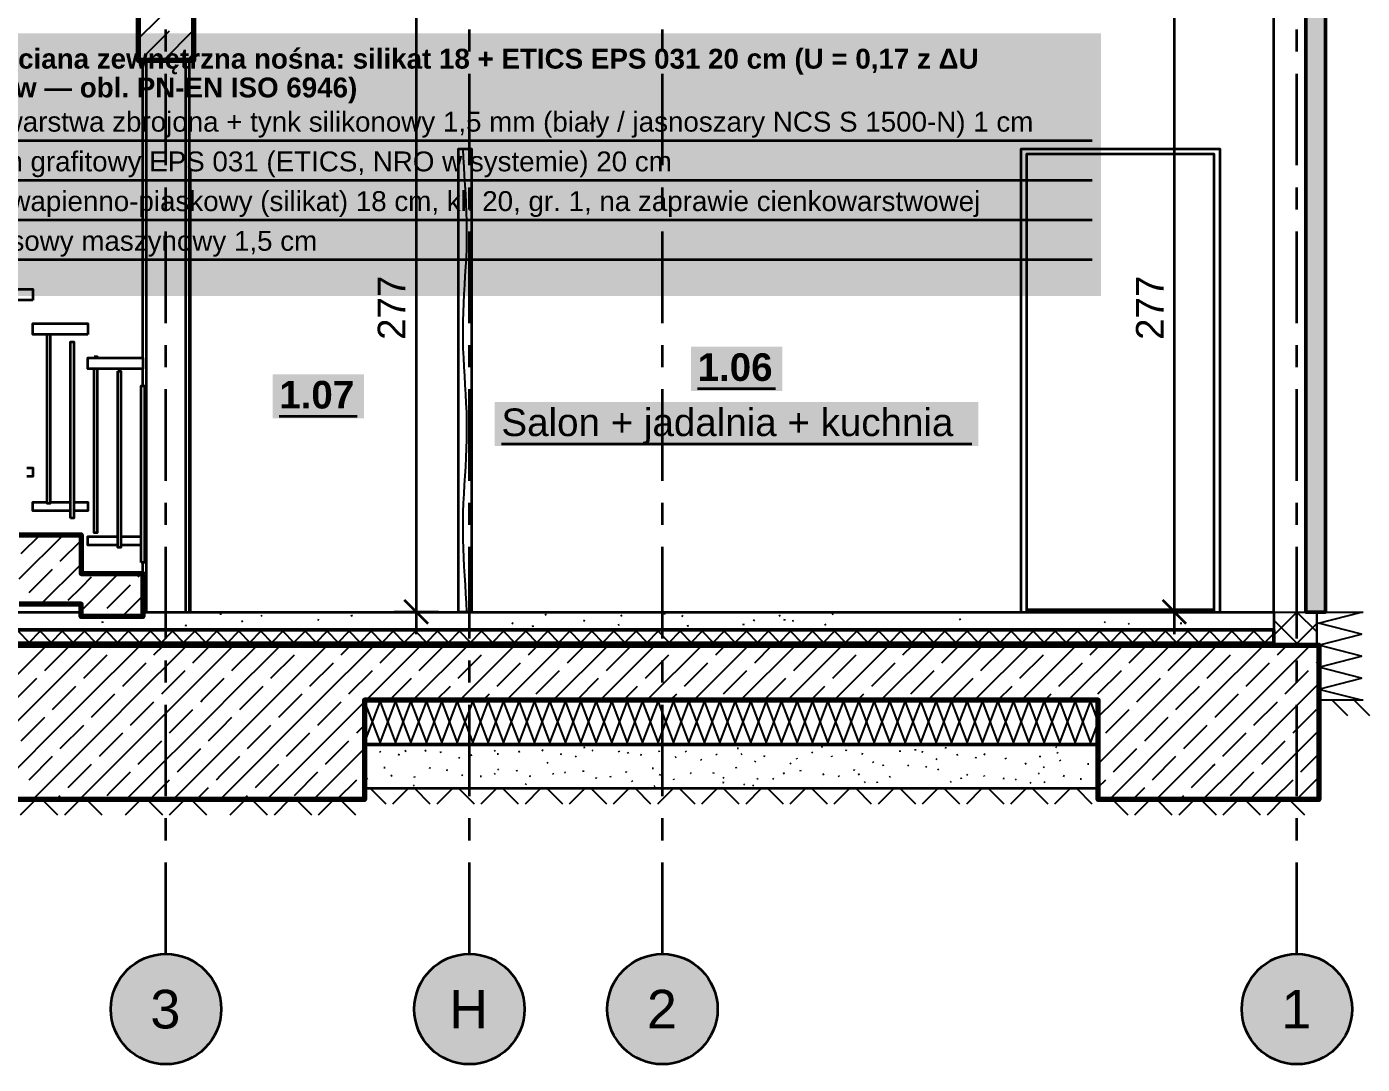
# Model space of a CAD drawing. Header units: metres. Extents: x -12.4 to 53.1, y -2.2 to 12.7.
# Drawn here: x -5.76 to 0.3, y -2.05 to 2.65 of the extents above; entities that cross this region are included whole.
import ezdxf

# ---------------------------------------------------------------- set-up
doc = ezdxf.new("R2010")
doc.units = ezdxf.units.M
doc.linetypes.add('PUNKTOWA', pattern=[10.5, 8.4, -1.05, 0, -1.05])
for name, color, linetype, lineweight in [('A-FUNDAMENTY', 7, 'Continuous', 50), ('A-IZOL-WODNA', 5, 'Continuous', 100), ('A-KRESKOWANIE', 8, 'Continuous', 18), ('A-MASKA', 7, 'Continuous', 18), ('A-OPISY', 2, 'Continuous', 25), ('A-OSIE', 1, 'PUNKTOWA', 25), ('A-POMIESZCZENIA', 2, 'Continuous', 25), ('A-SCIANY-IZOL', 4, 'Continuous', 35), ('A-SCIANY-KONSTR', 7, 'Continuous', 50), ('A-SCIANY-WYK', 8, 'Continuous', 18), ('A-WARSTWY', 8, 'Continuous', 25), ('A-WIDOK', 7, 'Continuous', 25), ('A-WYMIARY', 1, 'Continuous', 25), ('A-WYPELNIENIA', 9, 'Continuous', 18)]:
    doc.layers.add(name, color=color, linetype=linetype, lineweight=lineweight)
doc.styles.add('PL_ARIAL', font='arial.ttf')
doc.styles.add('PL_ARIAL_B', font='arialbd.ttf')

msp = doc.modelspace()

# ---------------------------------------------------------------- hatches: boundary and pattern name
at = {"layer": 'A-MASKA', "true_color": 0xffffff}
for points in [[(-6.3225, 2.4257), (-1.2278, 2.4257), (-1.2278, 2.5705), (-6.3225, 2.5705)], [(-6.3225, 2.2952), (-4.1576, 2.2952), (-4.1576, 2.44), (-6.3225, 2.44)], [(-6.3225, 2.1402), (-0.9696, 2.1402), (-0.9696, 2.285), (-6.3225, 2.285)], [(-6.3225, 1.9602), (-2.6744, 1.9602), (-2.6744, 2.105), (-6.3225, 2.105)], [(-6.3225, 1.7802), (-1.2272, 1.7802), (-1.2272, 1.925), (-6.3225, 1.925)], [(-6.3225, 1.6002), (-4.3537, 1.6002), (-4.3537, 1.745), (-6.3225, 1.745)]]:
    msp.add_hatch(color=7, dxfattribs=at).paths.add_polyline_path(points)
at = {"layer": 'A-OPISY', "true_color": 0xffffff}
msp.add_hatch(color=7, dxfattribs=at).paths.add_polyline_path([(-6.385, 1.4325), (-0.8871, 1.4325), (-0.8871, 2.6235), (-6.385, 2.6235)])
at = {"layer": 'A-OSIE', "true_color": 0xffffff}
for points in [[(-4.875, -1.8), (-4.8771, -1.7674), (-4.8835, -1.7353), (-4.894, -1.7043), (-4.9085, -1.675), (-4.9267, -1.6478), (-4.9482, -1.6232), (-4.9728, -1.6017), (-5, -1.5835), (-5.0293, -1.569), (-5.0603, -1.5585), (-5.0924, -1.5521), (-5.125, -1.55), (-5.1576, -1.5521), (-5.1897, -1.5585), (-5.2207, -1.569), (-5.25, -1.5835), (-5.2772, -1.6017), (-5.3018, -1.6232), (-5.3233, -1.6478), (-5.3415, -1.675), (-5.356, -1.7043), (-5.3665, -1.7353), (-5.3729, -1.7674), (-5.375, -1.8), (-5.3729, -1.8326), (-5.3665, -1.8647), (-5.356, -1.8957), (-5.3415, -1.925), (-5.3233, -1.9522), (-5.3018, -1.9768), (-5.2772, -1.9983), (-5.25, -2.0165), (-5.2207, -2.031), (-5.1897, -2.0415), (-5.1576, -2.0479), (-5.125, -2.05), (-5.0924, -2.0479), (-5.0603, -2.0415), (-5.0293, -2.031), (-5, -2.0165), (-4.9728, -1.9983), (-4.9482, -1.9768), (-4.9267, -1.9522), (-4.9085, -1.925), (-4.894, -1.8957), (-4.8835, -1.8647), (-4.8771, -1.8326)], [(-3.5, -1.8), (-3.5021, -1.7674), (-3.5085, -1.7353), (-3.519, -1.7043), (-3.5335, -1.675), (-3.5517, -1.6478), (-3.5732, -1.6232), (-3.5978, -1.6017), (-3.625, -1.5835), (-3.6543, -1.569), (-3.6853, -1.5585), (-3.7174, -1.5521), (-3.75, -1.55), (-3.7826, -1.5521), (-3.8147, -1.5585), (-3.8457, -1.569), (-3.875, -1.5835), (-3.9022, -1.6017), (-3.9268, -1.6232), (-3.9483, -1.6478), (-3.9665, -1.675), (-3.981, -1.7043), (-3.9915, -1.7353), (-3.9979, -1.7674), (-4, -1.8), (-3.9979, -1.8326), (-3.9915, -1.8647), (-3.981, -1.8957), (-3.9665, -1.925), (-3.9483, -1.9522), (-3.9268, -1.9768), (-3.9022, -1.9983), (-3.875, -2.0165), (-3.8457, -2.031), (-3.8147, -2.0415), (-3.7826, -2.0479), (-3.75, -2.05), (-3.7174, -2.0479), (-3.6853, -2.0415), (-3.6543, -2.031), (-3.625, -2.0165), (-3.5978, -1.9983), (-3.5732, -1.9768), (-3.5517, -1.9522), (-3.5335, -1.925), (-3.519, -1.8957), (-3.5085, -1.8647), (-3.5021, -1.8326)], [(-2.625, -1.8), (-2.6271, -1.7674), (-2.6335, -1.7353), (-2.644, -1.7043), (-2.6585, -1.675), (-2.6767, -1.6478), (-2.6982, -1.6232), (-2.7228, -1.6017), (-2.75, -1.5835), (-2.7793, -1.569), (-2.8103, -1.5585), (-2.8424, -1.5521), (-2.875, -1.55), (-2.9076, -1.5521), (-2.9397, -1.5585), (-2.9707, -1.569), (-3, -1.5835), (-3.0272, -1.6017), (-3.0518, -1.6232), (-3.0733, -1.6478), (-3.0915, -1.675), (-3.106, -1.7043), (-3.1165, -1.7353), (-3.1229, -1.7674), (-3.125, -1.8), (-3.1229, -1.8326), (-3.1165, -1.8647), (-3.106, -1.8957), (-3.0915, -1.925), (-3.0733, -1.9522), (-3.0518, -1.9768), (-3.0272, -1.9983), (-3, -2.0165), (-2.9707, -2.031), (-2.9397, -2.0415), (-2.9076, -2.0479), (-2.875, -2.05), (-2.8424, -2.0479), (-2.8103, -2.0415), (-2.7793, -2.031), (-2.75, -2.0165), (-2.7228, -1.9983), (-2.6982, -1.9768), (-2.6767, -1.9522), (-2.6585, -1.925), (-2.644, -1.8957), (-2.6335, -1.8647), (-2.6271, -1.8326)], [(0.25, -1.8), (0.2479, -1.7674), (0.2415, -1.7353), (0.231, -1.7043), (0.2165, -1.675), (0.1983, -1.6478), (0.1768, -1.6232), (0.1522, -1.6017), (0.125, -1.5835), (0.0957, -1.569), (0.0647, -1.5585), (0.0326, -1.5521), (0, -1.55), (-0.0326, -1.5521), (-0.0647, -1.5585), (-0.0957, -1.569), (-0.125, -1.5835), (-0.1522, -1.6017), (-0.1768, -1.6232), (-0.1983, -1.6478), (-0.2165, -1.675), (-0.231, -1.7043), (-0.2415, -1.7353), (-0.2479, -1.7674), (-0.25, -1.8), (-0.2479, -1.8326), (-0.2415, -1.8647), (-0.231, -1.8957), (-0.2165, -1.925), (-0.1983, -1.9522), (-0.1768, -1.9768), (-0.1522, -1.9983), (-0.125, -2.0165), (-0.0957, -2.031), (-0.0647, -2.0415), (-0.0326, -2.0479), (0, -2.05), (0.0326, -2.0479), (0.0647, -2.0415), (0.0957, -2.031), (0.125, -2.0165), (0.1522, -1.9983), (0.1768, -1.9768), (0.1983, -1.9522), (0.2165, -1.925), (0.231, -1.8957), (0.2415, -1.8647), (0.2479, -1.8326)]]:
    msp.add_hatch(color=7, dxfattribs=at).paths.add_polyline_path(points)
at = {"layer": 'A-POMIESZCZENIA', "true_color": 0xffffff}
for points in [[(-2.746, 1.0025), (-2.3325, 1.0025), (-2.3325, 1.2025), (-2.746, 1.2025)], [(-4.6418, 0.8775), (-4.2282, 0.8775), (-4.2282, 1.0775), (-4.6418, 1.0775)], [(-3.6349, 0.7525), (-1.4436, 0.7525), (-1.4436, 0.9525), (-3.6349, 0.9525)]]:
    msp.add_hatch(color=7, dxfattribs=at).paths.add_polyline_path(points)
at = {"layer": 'A-WYPELNIENIA', "true_color": 0x000000}
msp.add_hatch(color=7, dxfattribs=at).paths.add_polyline_path([(0.13, 0), (0.04, 0), (0.04, 2.78), (0.13, 2.78)])

# ---------------------------------------------------------------- linework, layer by layer
at = {"layer": 'A-FUNDAMENTY', "lineweight": 70, "ltscale": 0.05}
msp.add_lwpolyline([(-8.85, -0.15), (0.1, -0.15), (0.1, -0.15), (0.1, -0.15), (0.1, -0.85), (0.1, -0.85), (0.1, -0.85), (-0.9, -0.85), (-0.9, -0.85), (-0.9, -0.85), (-0.9, -0.4), (-0.9, -0.4), (-0.9, -0.4), (-0.9, -0.4), (-0.9, -0.4), (-0.9, -0.4), (-0.9, -0.4), (-0.9, -0.4), (-0.9, -0.4), (-0.9, -0.4), (-0.9, -0.4), (-0.9, -0.4), (-0.9, -0.4), (-0.9, -0.4), (-0.9, -0.4), (-0.9, -0.4), (-0.9, -0.4), (-4.225, -0.4), (-4.225, -0.4), (-4.225, -0.4), (-4.225, -0.4), (-4.225, -0.4), (-4.225, -0.4), (-4.225, -0.4), (-4.225, -0.4), (-4.225, -0.4), (-4.225, -0.4), (-4.225, -0.4), (-4.225, -0.4), (-4.225, -0.4), (-4.225, -0.4), (-4.225, -0.4), (-4.225, -0.4), (-4.225, -0.4), (-4.225, -0.85), (-4.225, -0.85), (-4.225, -0.85), (-6.025, -0.85)], dxfattribs=at)
at = {"layer": 'A-IZOL-WODNA', "lineweight": 140, "ltscale": 0.05}
msp.add_lwpolyline([(-8.645, -0.1475), (-0.105, -0.1475)], dxfattribs=at)
at = {"layer": 'A-KRESKOWANIE', "lineweight": 25, "ltscale": 0.05}
for points in [[(-5.25, 2.5989), (-5.0689, 2.78)], [(-5.2149, 2.5279), (-5.1088, 2.634)], [(-5.1368, 2.5), (-5, 2.6368)], [(-5.0307, 2.5), (-5, 2.5307)], [(-3.7622, 0), (-3.7638, 0.0412), (-3.7659, 0.0824), (-3.7683, 0.1235), (-3.7709, 0.1647), (-3.7734, 0.2059), (-3.7756, 0.2471), (-3.7774, 0.2882), (-3.7785, 0.3294), (-3.779, 0.3706), (-3.7787, 0.4118), (-3.7777, 0.4529), (-3.7761, 0.4941), (-3.7739, 0.5353), (-3.7715, 0.5765), (-3.7689, 0.6176), (-3.7664, 0.6588), (-3.7642, 0.7), (-3.7625, 0.7412), (-3.7614, 0.7824), (-3.761, 0.8235), (-3.7613, 0.8647), (-3.7624, 0.9059), (-3.7641, 0.9471), (-3.7662, 0.9882), (-3.7687, 1.0294), (-3.7713, 1.0706), (-3.7738, 1.1118), (-3.7759, 1.1529), (-3.7776, 1.1941), (-3.7787, 1.2353), (-3.779, 1.2765), (-3.7786, 1.3176), (-3.7775, 1.3588), (-3.7758, 1.4), (-3.7736, 1.4412), (-3.7711, 1.4824), (-3.7685, 1.5235), (-3.7661, 1.5647), (-3.7639, 1.6059), (-3.7623, 1.6471), (-3.7613, 1.6882), (-3.761, 1.7294), (-3.7615, 1.7706), (-3.7626, 1.8118), (-3.7644, 1.8529), (-3.7666, 1.8941), (-3.7691, 1.9353), (-3.7717, 1.9765), (-3.7741, 2.0176), (-3.7762, 2.0588), (-3.7778, 2.1)], [(-5.79, 0.1497), (-5.5897, 0.35)], [(-5.7806, 0.2652), (-5.6958, 0.35)], [(-5.6038, 0.2298), (-5.51, 0.3236)], [(-5.7452, 0.0884), (-5.6392, 0.1945)], [(-5.6926, 0.035), (-5.51, 0.2176)], [(-5.51, 0.0054), (-5.3404, 0.175)], [(-5.51, 0.1115), (-5.4624, 0.1591)], [(-5.3917, 0.0177), (-5.2856, 0.1237)], [(-5.2503, 0.1591), (-5.2344, 0.175)], [(-5.5685, 0.053), (-5.51, 0.1115)], [(-5.3233, -0.02), (-5.23, 0.0733)], [(-0.105, -0.105), (0, 0)], [(0.09, -0.09), (0, 0)], [(0.0975, -0.15), (0.2925, -0.1), (0.0975, -0.05), (0.2925, 0), (0.2925, 0)], [(-5.4294, -0.02), (-5.427, -0.0177)], [(-5.4116, -0.0504), (-5.4126, -0.0435)], [(-4.8807, -0.008), (-4.8737, -0.0077)], [(-4.7835, -0.0432), (-4.7773, -0.0399)], [(-4.6893, -0.0209), (-4.6932, -0.0151)], [(-4.4304, -0.0375), (-4.4373, -0.0361)], [(-4.2871, -0.0166), (-4.2805, -0.0143)], [(-3.5511, -0.0529), (-3.5574, -0.05)], [(-3.4026, -0.0163), (-3.4062, -0.0103)], [(-3.2263, -0.0412), (-3.2327, -0.0384)], [(-3.0764, -0.0578), (-3.0695, -0.0566)], [(-3.0632, -0.0184), (-3.0572, -0.0147)], [(-2.8659, -0.0113), (-2.8638, -0.0046)], [(-2.7875, -0.0204), (-2.7832, -0.0148)], [(-2.7591, -0.0666), (-2.76, -0.0596)], [(-2.5069, -0.061), (-2.5083, -0.0541)], [(-2.4621, -0.0395), (-2.4583, -0.0336)], [(-2.3414, -0.0197), (-2.3461, -0.0144)], [(-2.3225, -0.0384), (-2.3213, -0.0315)], [(-2.2859, -0.0406), (-2.2791, -0.0388)], [(-2.1354, -0.0606), (-2.1397, -0.055)], [(-2.1062, -0.0107), (-2.1007, -0.0064)], [(-1.5252, -0.0365), (-1.5289, -0.0305)], [(-0.8721, -0.0482), (-0.8671, -0.0433)], [(-0.7629, -0.0551), (-0.7581, -0.0501)], [(-0.5578, -0.0177), (-0.5535, -0.0121)], [(-0.524, -0.0544), (-0.525, -0.0474)], [(0.0086, -0.15), (-0.105, -0.0364)], [(-0.0086, -0.15), (0.09, -0.0514)], [(-5.795, -0.0875), (-5.745, -0.1375), (-5.695, -0.0875), (-5.645, -0.1375), (-5.595, -0.0875), (-5.545, -0.1375), (-5.495, -0.0875), (-5.445, -0.1375), (-5.395, -0.0875), (-5.345, -0.1375), (-5.295, -0.0875), (-5.245, -0.1375), (-5.195, -0.0875), (-5.145, -0.1375), (-5.095, -0.0875), (-5.045, -0.1375), (-4.995, -0.0875), (-4.945, -0.1375), (-4.895, -0.0875), (-4.845, -0.1375), (-4.795, -0.0875), (-4.745, -0.1375), (-4.695, -0.0875), (-4.645, -0.1375), (-4.595, -0.0875), (-4.545, -0.1375), (-4.495, -0.0875), (-4.445, -0.1375), (-4.395, -0.0875), (-4.345, -0.1375), (-4.295, -0.0875), (-4.245, -0.1375), (-4.195, -0.0875), (-4.145, -0.1375), (-4.095, -0.0875), (-4.045, -0.1375), (-3.995, -0.0875), (-3.945, -0.1375), (-3.895, -0.0875), (-3.845, -0.1375), (-3.795, -0.0875), (-3.745, -0.1375), (-3.695, -0.0875), (-3.645, -0.1375), (-3.595, -0.0875), (-3.545, -0.1375), (-3.495, -0.0875), (-3.445, -0.1375), (-3.395, -0.0875), (-3.345, -0.1375), (-3.295, -0.0875), (-3.245, -0.1375), (-3.195, -0.0875), (-3.145, -0.1375), (-3.095, -0.0875), (-3.045, -0.1375), (-2.995, -0.0875), (-2.945, -0.1375), (-2.895, -0.0875), (-2.845, -0.1375), (-2.795, -0.0875), (-2.745, -0.1375), (-2.695, -0.0875), (-2.645, -0.1375), (-2.595, -0.0875), (-2.545, -0.1375), (-2.495, -0.0875), (-2.445, -0.1375), (-2.395, -0.0875), (-2.345, -0.1375), (-2.295, -0.0875), (-2.245, -0.1375), (-2.195, -0.0875), (-2.145, -0.1375), (-2.095, -0.0875), (-2.045, -0.1375), (-1.995, -0.0875), (-1.945, -0.1375), (-1.895, -0.0875), (-1.845, -0.1375), (-1.795, -0.0875), (-1.745, -0.1375), (-1.695, -0.0875), (-1.645, -0.1375), (-1.595, -0.0875), (-1.545, -0.1375), (-1.495, -0.0875), (-1.445, -0.1375), (-1.395, -0.0875), (-1.345, -0.1375), (-1.295, -0.0875), (-1.245, -0.1375), (-1.195, -0.0875), (-1.145, -0.1375), (-1.095, -0.0875), (-1.045, -0.1375), (-0.995, -0.0875), (-0.945, -0.1375), (-0.895, -0.0875), (-0.845, -0.1375), (-0.795, -0.0875), (-0.745, -0.1375), (-0.695, -0.0875), (-0.645, -0.1375), (-0.595, -0.0875), (-0.545, -0.1375), (-0.495, -0.0875), (-0.445, -0.1375), (-0.395, -0.0875), (-0.345, -0.1375), (-0.295, -0.0875), (-0.245, -0.1375), (-0.195, -0.0875), (-0.145, -0.1375), (-0.105, -0.0975)], [(-5.0308, -0.0628), (-5.0375, -0.0607)], [(-3.4615, -0.0687), (-3.4622, -0.0618)], [(-5.9154, -0.4), (-5.6654, -0.15)], [(-5.7033, -0.4), (-5.4533, -0.15)], [(-5.6745, -0.2652), (-5.5685, -0.1591)], [(-5.4912, -0.4), (-5.2412, -0.15)], [(-5.3563, -0.1591), (-5.3472, -0.15)], [(-5.279, -0.4), (-5.029, -0.15)], [(-5.1796, -0.1945), (-5.1351, -0.15)], [(-5.0669, -0.4), (-4.8169, -0.15)], [(-5.0028, -0.2298), (-4.923, -0.15)], [(-4.8548, -0.4), (-4.6048, -0.15)], [(-4.826, -0.2652), (-4.7199, -0.1591)], [(-4.6426, -0.4), (-4.3926, -0.15)], [(-4.5078, -0.1591), (-4.4987, -0.15)], [(-4.4305, -0.4), (-4.1805, -0.15)], [(-4.331, -0.1945), (-4.2866, -0.15)], [(-4.2184, -0.4), (-3.9684, -0.15)], [(-4.1543, -0.2298), (-4.0744, -0.15)], [(-4.0062, -0.4), (-3.7562, -0.15)], [(-3.9775, -0.2652), (-3.8714, -0.1591)], [(-3.7941, -0.4), (-3.5441, -0.15)], [(-3.6593, -0.1591), (-3.6502, -0.15)], [(-3.582, -0.4), (-3.332, -0.15)], [(-3.4825, -0.1945), (-3.438, -0.15)], [(-3.3698, -0.4), (-3.1198, -0.15)], [(-3.3057, -0.2298), (-3.2259, -0.15)], [(-3.1577, -0.4), (-2.9077, -0.15)], [(-3.1289, -0.2652), (-3.0229, -0.1591)], [(-2.9456, -0.4), (-2.6956, -0.15)], [(-2.8107, -0.1591), (-2.8017, -0.15)], [(-2.7335, -0.4), (-2.4835, -0.15)], [(-2.634, -0.1945), (-2.5895, -0.15)], [(-2.5213, -0.4), (-2.2713, -0.15)], [(-2.4572, -0.2298), (-2.3774, -0.15)], [(-2.3092, -0.4), (-2.0592, -0.15)], [(-2.2804, -0.2652), (-2.1744, -0.1591)], [(-2.0971, -0.4), (-1.8471, -0.15)], [(-1.9622, -0.1591), (-1.9531, -0.15)], [(-1.8849, -0.4), (-1.6349, -0.15)], [(-1.7854, -0.1945), (-1.741, -0.15)], [(-1.6728, -0.4), (-1.4228, -0.15)], [(-1.6087, -0.2298), (-1.5289, -0.15)], [(-1.4607, -0.4), (-1.2107, -0.15)], [(-1.4319, -0.2652), (-1.3258, -0.1591)], [(-1.2485, -0.4), (-0.9985, -0.15)], [(-1.1137, -0.1591), (-1.1046, -0.15)], [(-1.0364, -0.4), (-0.7864, -0.15)], [(-0.9369, -0.1945), (-0.8925, -0.15)], [(-0.8243, -0.4), (-0.5743, -0.15)], [(-0.7601, -0.2298), (-0.6803, -0.15)], [(-0.6121, -0.4), (-0.3621, -0.15)], [(-0.5834, -0.2652), (-0.4773, -0.1591)], [(-0.4, -0.4), (-0.15, -0.15)], [(-0.2652, -0.1591), (-0.2561, -0.15)], [(-0.1879, -0.4), (0.0621, -0.15)], [(-0.0884, -0.1945), (-0.0439, -0.15)], [(0.1, -0.2494), (0.2925, -0.2), (0.1, -0.1506)], [(-5.4978, -0.3005), (-5.3917, -0.1945)], [(-5.321, -0.3359), (-5.2149, -0.2298)], [(-4.6492, -0.3005), (-4.5432, -0.1945)], [(-4.4725, -0.3359), (-4.3664, -0.2298)], [(-3.8007, -0.3005), (-3.6946, -0.1945)], [(-3.6239, -0.3359), (-3.5179, -0.2298)], [(-2.9522, -0.3005), (-2.8461, -0.1945)], [(-2.7754, -0.3359), (-2.6693, -0.2298)], [(-2.1036, -0.3005), (-1.9976, -0.1945)], [(-1.9269, -0.3359), (-1.8208, -0.2298)], [(-1.2551, -0.3005), (-1.149, -0.1945)], [(-1.0783, -0.3359), (-0.9723, -0.2298)], [(-0.4066, -0.3005), (-0.3005, -0.1945)], [(-0.2298, -0.3359), (-0.1237, -0.2298)], [(0.0884, -0.2298), (0.1, -0.2182)], [(-5.8094, -0.4), (-5.7099, -0.3005)], [(-5.1442, -0.3712), (-5.0381, -0.2652)], [(-4.9608, -0.4), (-4.8614, -0.3005)], [(-4.2957, -0.3712), (-4.1896, -0.2652)], [(-4.1123, -0.4), (-4.0128, -0.3005)], [(-3.4471, -0.3712), (-3.3411, -0.2652)], [(-3.2638, -0.4), (-3.1643, -0.3005)], [(-2.5986, -0.3712), (-2.4926, -0.2652)], [(-2.4153, -0.4), (-2.3158, -0.3005)], [(-1.7501, -0.3712), (-1.644, -0.2652)], [(-1.5667, -0.4), (-1.4672, -0.3005)], [(-0.9016, -0.3712), (-0.7955, -0.2652)], [(-0.7182, -0.4), (-0.6187, -0.3005)], [(-0.053, -0.3712), (0.053, -0.2652)], [(0.1, -0.3494), (0.2925, -0.3), (0.1, -0.2506)], [(-5.5972, -0.4), (-5.5331, -0.3359)], [(-4.7487, -0.4), (-4.6846, -0.3359)], [(-3.9002, -0.4), (-3.8361, -0.3359)], [(-3.0517, -0.4), (-2.9875, -0.3359)], [(-2.2031, -0.4), (-2.139, -0.3359)], [(-1.3546, -0.4), (-1.2905, -0.3359)], [(-0.5061, -0.4), (-0.4419, -0.3359)], [(0.0243, -0.4), (0.1, -0.3243)], [(0.2925, -0.4), (0.1, -0.3506)], [(-6.025, -0.7217), (-5.7033, -0.4)], [(-5.9412, -0.85), (-5.4912, -0.4)], [(-5.6392, -0.4419), (-5.5972, -0.4)], [(-5.4624, -0.4773), (-5.3851, -0.4)], [(-5.3851, -0.4), (-5.3563, -0.3712)], [(-5.375, -0.7081), (-5.0669, -0.4)], [(-5.375, -0.496), (-5.279, -0.4)], [(-5.3048, -0.85), (-4.875, -0.4202)], [(-5.2856, -0.5127), (-5.1796, -0.4066)], [(-4.9674, -0.4066), (-4.9608, -0.4)], [(-4.875, -0.8445), (-4.4305, -0.4)], [(-4.875, -0.6324), (-4.6426, -0.4)], [(-4.875, -0.4202), (-4.8548, -0.4)], [(-4.7906, -0.4419), (-4.7487, -0.4)], [(-4.6684, -0.85), (-4.225, -0.4066)], [(-4.6139, -0.4773), (-4.5366, -0.4)], [(-4.5366, -0.4), (-4.5078, -0.3712)], [(-4.4371, -0.5127), (-4.331, -0.4066)], [(-4.225, -0.5927), (-4.155, -0.4075), (-4.085, -0.5927), (-4.015, -0.4075), (-3.945, -0.5927), (-3.875, -0.4075), (-3.805, -0.5927), (-3.735, -0.4075), (-3.665, -0.5927), (-3.595, -0.4075), (-3.525, -0.5927), (-3.455, -0.4075), (-3.385, -0.5927), (-3.315, -0.4075), (-3.245, -0.5927), (-3.175, -0.4075), (-3.105, -0.5927), (-3.035, -0.4075), (-2.965, -0.5927), (-2.895, -0.4075), (-2.825, -0.5927), (-2.755, -0.4075), (-2.685, -0.5927), (-2.615, -0.4075), (-2.545, -0.5927), (-2.475, -0.4075), (-2.405, -0.5927), (-2.335, -0.4075), (-2.265, -0.5927), (-2.195, -0.4075), (-2.125, -0.5927), (-2.055, -0.4075), (-1.985, -0.5927), (-1.915, -0.4075), (-1.845, -0.5927), (-1.775, -0.4075), (-1.705, -0.5927), (-1.635, -0.4075), (-1.565, -0.5927), (-1.495, -0.4075), (-1.425, -0.5927), (-1.355, -0.4075), (-1.285, -0.5927), (-1.215, -0.4075), (-1.145, -0.5927), (-1.075, -0.4075), (-1.005, -0.5927), (-0.935, -0.4075), (-0.9, -0.5001)], [(-4.225, -0.4075), (-4.155, -0.5927), (-4.085, -0.4075), (-4.015, -0.5927), (-3.945, -0.4075), (-3.875, -0.5927), (-3.805, -0.4075), (-3.735, -0.5927), (-3.665, -0.4075), (-3.595, -0.5927), (-3.525, -0.4075), (-3.455, -0.5927), (-3.385, -0.4075), (-3.315, -0.5927), (-3.245, -0.4075), (-3.175, -0.5927), (-3.105, -0.4075), (-3.035, -0.5927), (-2.965, -0.4075), (-2.895, -0.5927), (-2.825, -0.4075), (-2.755, -0.5927), (-2.685, -0.4075), (-2.615, -0.5927), (-2.545, -0.4075), (-2.475, -0.5927), (-2.405, -0.4075), (-2.335, -0.5927), (-2.265, -0.4075), (-2.195, -0.5927), (-2.125, -0.4075), (-2.055, -0.5927), (-1.985, -0.4075), (-1.915, -0.5927), (-1.845, -0.4075), (-1.775, -0.5927), (-1.705, -0.4075), (-1.635, -0.5927), (-1.565, -0.4075), (-1.495, -0.5927), (-1.425, -0.4075), (-1.355, -0.5927), (-1.285, -0.4075), (-1.215, -0.5927), (-1.145, -0.4075), (-1.075, -0.5927), (-1.005, -0.4075), (-0.935, -0.5927), (-0.9, -0.5001)], [(-3.688, -0.4), (-3.6593, -0.3712)], [(-2.8395, -0.4), (-2.8107, -0.3712)], [(-1.991, -0.4), (-1.9622, -0.3712)], [(-1.1425, -0.4), (-1.1137, -0.3712)], [(-0.9, -0.6879), (-0.6121, -0.4)], [(-0.9, -0.4757), (-0.8243, -0.4)], [(-0.7248, -0.4066), (-0.7182, -0.4)], [(-0.548, -0.4419), (-0.5061, -0.4)], [(-0.5, -0.5), (-0.4, -0.4)], [(-0.4879, -0.7), (-0.1879, -0.4)], [(-0.3712, -0.4773), (-0.2939, -0.4)], [(-0.2939, -0.4), (-0.2652, -0.3712)], [(-0.2757, -0.7), (0.0243, -0.4)], [(-0.1945, -0.5127), (-0.0884, -0.4066)], [(0.2304, -0.4707), (0.1596, -0.4)], [(0.3304, -0.4707), (0.2596, -0.4)], [(-5.7806, -0.5834), (-5.6745, -0.4773)], [(-5.1088, -0.548), (-5.0028, -0.4419)], [(-4.875, -0.5263), (-4.826, -0.4773)], [(-0.8662, -0.548), (-0.7601, -0.4419)], [(-0.6894, -0.5834), (-0.5834, -0.4773)], [(-0.0177, -0.548), (0.0884, -0.4419)], [(-5.729, -0.85), (-5.375, -0.496)], [(-5.6038, -0.6187), (-5.4978, -0.5127)], [(-4.9321, -0.5834), (-4.875, -0.5263)], [(-4.7553, -0.6187), (-4.6492, -0.5127)], [(-4.2603, -0.548), (-4.225, -0.5127)], [(-0.85, -0.85), (-0.5, -0.5)], [(-0.5, -0.6061), (-0.4066, -0.5127)], [(-0.0636, -0.7), (0.1, -0.5364)], [(-5.427, -0.6541), (-5.375, -0.602)], [(-5.375, -0.602), (-5.321, -0.548)], [(-5.2503, -0.6894), (-5.1442, -0.5834)], [(-4.5785, -0.6541), (-4.4725, -0.548)], [(-4.4017, -0.6894), (-4.2957, -0.5834)], [(-2.6053, -0.6081), (-2.6058, -0.6022)], [(-2.0311, -0.6079), (-2.035, -0.6034)], [(-0.3359, -0.6541), (-0.2298, -0.548)], [(-0.1591, -0.6894), (-0.053, -0.5834)], [(-5.7452, -0.7601), (-5.6392, -0.6541)], [(-5.0926, -0.85), (-4.875, -0.6324)], [(-5.0735, -0.7248), (-4.9674, -0.6187)], [(-4.875, -0.7384), (-4.7906, -0.6541)], [(-4.4562, -0.85), (-4.225, -0.6188)], [(-4.153, -0.6374), (-4.1565, -0.6326)], [(-4.0672, -0.6487), (-4.0728, -0.6465)], [(-4.0428, -0.6303), (-4.0373, -0.628)], [(-3.9513, -0.6287), (-3.946, -0.6259)], [(-3.8784, -0.6381), (-3.8809, -0.6326)], [(-3.7972, -0.6623), (-3.793, -0.6581)], [(-3.7428, -0.6488), (-3.737, -0.6473)], [(-3.6321, -0.6325), (-3.6358, -0.6278)], [(-3.6179, -0.6443), (-3.6238, -0.6439)], [(-3.527, -0.6343), (-3.5218, -0.6313)], [(-3.416, -0.6285), (-3.4215, -0.6261)], [(-3.331, -0.6452), (-3.337, -0.6445)], [(-3.2642, -0.658), (-3.2685, -0.6538)], [(-3.2315, -0.6134), (-3.2255, -0.6129)], [(-3.1941, -0.6294), (-3.1889, -0.6266)], [(-3.0697, -0.6346), (-3.0729, -0.6295)], [(-3.0291, -0.6413), (-3.0313, -0.6357)], [(-2.9692, -0.6482), (-2.975, -0.647)], [(-2.8878, -0.6349), (-2.8895, -0.6291)], [(-2.8179, -0.6581), (-2.8124, -0.6557)], [(-2.7679, -0.6359), (-2.7712, -0.6308)], [(-2.629, -0.6488), (-2.6321, -0.6437)], [(-2.5367, -0.6177), (-2.5308, -0.6173)], [(-2.5192, -0.6457), (-2.5143, -0.6423)], [(-2.4136, -0.6563), (-2.4115, -0.6507)], [(-2.2646, -0.6677), (-2.2662, -0.6619)], [(-2.1976, -0.6382), (-2.1939, -0.6335)], [(-2.1537, -0.6107), (-2.1478, -0.6101)], [(-2.1064, -0.6571), (-2.1072, -0.6511)], [(-2.0421, -0.6294), (-2.0408, -0.6235)], [(-1.9657, -0.6448), (-1.9712, -0.6423)], [(-1.7975, -0.6342), (-1.7976, -0.6282)], [(-1.729, -0.6279), (-1.7284, -0.6219)], [(-1.6939, -0.6357), (-1.6996, -0.6337)], [(-1.6341, -0.6689), (-1.6307, -0.664)], [(-1.5883, -0.6175), (-1.5941, -0.616)], [(-1.5405, -0.647), (-1.5349, -0.6451)], [(-1.4555, -0.6627), (-1.4539, -0.657)], [(-1.4131, -0.6473), (-1.4182, -0.6442)], [(-1.3181, -0.6665), (-1.321, -0.6612)], [(-1.1634, -0.6583), (-1.1631, -0.6523)], [(-1.0879, -0.6143), (-1.0927, -0.6108)], [(-1.0839, -0.6418), (-1.0862, -0.6362)], [(-0.8309, -0.7248), (-0.7248, -0.6187)], [(-0.6541, -0.7601), (-0.548, -0.6541)], [(-0.5127, -0.6187), (-0.5, -0.6061)], [(0.0425, -0.7), (0.1, -0.6425)], [(-5.5685, -0.7955), (-5.4624, -0.6894)], [(-5.5169, -0.85), (-5.375, -0.7081)], [(-5.375, -0.8142), (-5.2856, -0.7248)], [(-4.7199, -0.7955), (-4.6139, -0.6894)], [(-4.5432, -0.8309), (-4.4371, -0.7248)], [(-4.1375, -0.7053), (-4.1315, -0.7052)], [(-3.9295, -0.7086), (-3.9273, -0.703)], [(-3.8485, -0.7179), (-3.8543, -0.7164)], [(-3.6166, -0.7148), (-3.6217, -0.7116)], [(-3.5337, -0.7229), (-3.5356, -0.7173)], [(-3.3978, -0.6845), (-3.3932, -0.6806)], [(-3.2326, -0.7248), (-3.2324, -0.7188)], [(-3.0403, -0.7267), (-3.0376, -0.7214)], [(-2.9211, -0.7083), (-2.9151, -0.7082)], [(-2.6987, -0.6736), (-2.7012, -0.6682)], [(-2.5393, -0.7092), (-2.5408, -0.7034)], [(-2.4567, -0.679), (-2.4534, -0.674)], [(-2.2922, -0.689), (-2.2966, -0.6849)], [(-2.2474, -0.7225), (-2.2496, -0.717)], [(-2.0065, -0.718), (-2.0042, -0.7124)], [(-1.9193, -0.684), (-1.9225, -0.6789)], [(-1.8734, -0.6989), (-1.8743, -0.693)], [(-1.7584, -0.6982), (-1.7632, -0.6947)], [(-1.6812, -0.7031), (-1.6778, -0.6983)], [(-1.6272, -0.7147), (-1.6229, -0.7105)], [(-1.231, -0.6891), (-1.2261, -0.6856)], [(-1.144, -0.7063), (-1.1484, -0.7022)], [(-1.0707, -0.6758), (-1.0741, -0.6709)], [(-0.9437, -0.6894), (-0.9497, -0.6893)], [(-0.6379, -0.85), (-0.4879, -0.7)], [(-0.4773, -0.7955), (-0.3818, -0.7)], [(-0.4257, -0.85), (-0.2757, -0.7)], [(-0.3818, -0.7), (-0.3712, -0.6894)], [(-0.3005, -0.8309), (-0.1945, -0.7248)], [(-0.2136, -0.85), (-0.0636, -0.7)], [(0.0177, -0.7248), (0.0425, -0.7)], [(-5.1987, -0.85), (-5.1088, -0.7601)], [(-4.8967, -0.7601), (-4.875, -0.7384)], [(-4.3502, -0.85), (-4.2603, -0.7601)], [(-4.2122, -0.7592), (-4.2141, -0.7536)], [(-4.1057, -0.7429), (-4.1006, -0.7397)], [(-4.0028, -0.7885), (-3.9983, -0.7846)], [(-3.9982, -0.7495), (-3.9972, -0.7436)], [(-3.7794, -0.7418), (-3.7839, -0.7379)], [(-3.7017, -0.7446), (-3.6957, -0.7438)], [(-3.6365, -0.7348), (-3.6312, -0.7319)], [(-3.4951, -0.7823), (-3.493, -0.7767)], [(-3.4714, -0.7458), (-3.4773, -0.7444)], [(-3.3695, -0.7372), (-3.3725, -0.732)], [(-3.3138, -0.729), (-3.3194, -0.727)], [(-3.1752, -0.7545), (-3.1743, -0.7486)], [(-3.1085, -0.7501), (-3.1104, -0.7444)], [(-3.0102, -0.7695), (-3.0144, -0.7652)], [(-2.8867, -0.741), (-2.884, -0.7357)], [(-2.8214, -0.7613), (-2.8232, -0.7556)], [(-2.7429, -0.7321), (-2.748, -0.729)], [(-2.6416, -0.7335), (-2.6435, -0.7278)], [(-2.5959, -0.7747), (-2.6017, -0.7732)], [(-2.6002, -0.7524), (-2.5952, -0.7492)], [(-2.5012, -0.7826), (-2.5069, -0.7809)], [(-2.461, -0.7894), (-2.4652, -0.7851)], [(-2.4455, -0.7582), (-2.4431, -0.7527)], [(-2.3708, -0.7592), (-2.3749, -0.7549)], [(-2.3276, -0.7319), (-2.3226, -0.7285)], [(-2.1446, -0.7388), (-2.148, -0.7339)], [(-2.0739, -0.7473), (-2.0777, -0.7427)], [(-1.9878, -0.7361), (-1.9823, -0.7337)], [(-1.9592, -0.7726), (-1.9544, -0.769)], [(-1.9007, -0.7762), (-1.9021, -0.7703)], [(-1.8459, -0.749), (-1.8426, -0.7441)], [(-1.5695, -0.7715), (-1.5648, -0.7678)], [(-1.5196, -0.7572), (-1.5217, -0.7516)], [(-1.4918, -0.7405), (-1.4957, -0.736)], [(-1.4154, -0.7461), (-1.417, -0.7403)], [(-1.3251, -0.7568), (-1.3306, -0.7543)], [(-1.2708, -0.7613), (-1.275, -0.757)], [(-1.2043, -0.777), (-1.2084, -0.7726)], [(-1.1707, -0.7337), (-1.166, -0.73)], [(-1.1407, -0.7741), (-1.1447, -0.7697)], [(-1.0532, -0.7451), (-1.0587, -0.7427)], [(-0.9769, -0.7581), (-0.9829, -0.7577)], [(-0.9, -0.7939), (-0.8662, -0.7601)], [(-0.1075, -0.85), (-0.0177, -0.7601)], [(-0.0015, -0.85), (0.1, -0.7485)], [(-5.623, -0.85), (-5.6038, -0.8309)], [(-5.3917, -0.8309), (-5.375, -0.8142)], [(-4.9866, -0.85), (-4.9321, -0.7955)], [(-4.8805, -0.85), (-4.875, -0.8445)], [(-4.7744, -0.85), (-4.7553, -0.8309)], [(-4.2441, -0.85), (-4.225, -0.8309)], [(-4.1271, -0.8709), (-4.1979, -0.8002)], [(-4.0271, -0.8002), (-4.0979, -0.8709)], [(-3.9271, -0.8709), (-3.9979, -0.8002)], [(-3.8271, -0.8002), (-3.8979, -0.8709)], [(-3.7271, -0.8709), (-3.7979, -0.8002)], [(-3.6271, -0.8002), (-3.6979, -0.8709)], [(-3.5271, -0.8709), (-3.5979, -0.8002)], [(-3.4271, -0.8002), (-3.4979, -0.8709)], [(-3.3271, -0.8709), (-3.3979, -0.8002)], [(-3.2271, -0.8002), (-3.2979, -0.8709)], [(-3.1271, -0.8709), (-3.1979, -0.8002)], [(-3.0271, -0.8002), (-3.0979, -0.8709)], [(-2.9271, -0.8709), (-2.9979, -0.8002)], [(-2.9132, -0.791), (-2.9085, -0.7874)], [(-2.8271, -0.8002), (-2.8979, -0.8709)], [(-2.7271, -0.8709), (-2.7979, -0.8002)], [(-2.6271, -0.8002), (-2.6979, -0.8709)], [(-2.5271, -0.8709), (-2.5979, -0.8002)], [(-2.4271, -0.8002), (-2.4979, -0.8709)], [(-2.3271, -0.8709), (-2.3979, -0.8002)], [(-2.2271, -0.8002), (-2.2979, -0.8709)], [(-2.1271, -0.8709), (-2.1979, -0.8002)], [(-2.0271, -0.8002), (-2.0979, -0.8709)], [(-1.9271, -0.8709), (-1.9979, -0.8002)], [(-1.8271, -0.8002), (-1.8979, -0.8709)], [(-1.7271, -0.8709), (-1.7979, -0.8002)], [(-1.6271, -0.8002), (-1.6979, -0.8709)], [(-1.5271, -0.8709), (-1.5979, -0.8002)], [(-1.4271, -0.8002), (-1.4979, -0.8709)], [(-1.3271, -0.8709), (-1.3979, -0.8002)], [(-1.2271, -0.8002), (-1.2979, -0.8709)], [(-1.1271, -0.8709), (-1.1979, -0.8002)], [(-1.0271, -0.8002), (-1.0979, -0.8709)], [(-0.9271, -0.8709), (-0.9979, -0.8002)], [(-0.7439, -0.85), (-0.6894, -0.7955)], [(-0.5318, -0.85), (-0.5127, -0.8309)], [(-5.7146, -0.85), (-5.7854, -0.9207)], [(-5.6146, -0.9207), (-5.6854, -0.85)], [(-5.5146, -0.85), (-5.5854, -0.9207)], [(-5.4146, -0.9207), (-5.4854, -0.85)], [(-5.2396, -0.85), (-5.3104, -0.9207)], [(-5.1396, -0.9207), (-5.2104, -0.85)], [(-5.0396, -0.85), (-5.1104, -0.9207)], [(-4.9396, -0.9207), (-5.0104, -0.85)], [(-4.7646, -0.85), (-4.8354, -0.9207)], [(-4.6646, -0.9207), (-4.7354, -0.85)], [(-4.5646, -0.85), (-4.6354, -0.9207)], [(-4.4646, -0.9207), (-4.5354, -0.85)], [(-4.3646, -0.85), (-4.4354, -0.9207)], [(-4.2646, -0.9207), (-4.3354, -0.85)], [(-0.7646, -0.9207), (-0.8354, -0.85)], [(-0.6646, -0.85), (-0.7354, -0.9207)], [(-0.5646, -0.9207), (-0.6354, -0.85)], [(-0.4646, -0.85), (-0.5354, -0.9207)], [(-0.3646, -0.9207), (-0.4354, -0.85)], [(-0.2646, -0.85), (-0.3354, -0.9207)], [(-0.1646, -0.9207), (-0.2354, -0.85)], [(-0.0646, -0.85), (-0.1354, -0.9207)], [(0.0354, -0.9207), (-0.0354, -0.85)]]:
    msp.add_lwpolyline(points, dxfattribs=at)
at = {"layer": 'A-OPISY', "lineweight": 35, "ltscale": 0.05}
for points in [[(-6.345, 2.1375), (-0.9271, 2.1375)], [(-6.345, 1.9575), (-0.9271, 1.9575)], [(-6.345, 1.7775), (-0.9271, 1.7775)], [(-6.345, 1.5975), (-0.9271, 1.5975)]]:
    msp.add_lwpolyline(points, dxfattribs=at)
at = {"layer": 'A-OSIE', "linetype": 'PUNKTOWA', "lineweight": 35, "ltscale": 0.049404, "flags": 128}
for points in [[(-5.125, -1.55), (-5.125, 10.796)], [(-3.75, -1.55), (-3.75, 10.796)], [(-2.875, -1.55), (-2.875, 10.796)], [(0, -1.55), (0, 10.796)]]:
    msp.add_lwpolyline(points, dxfattribs=at)
at = {"layer": 'A-OSIE', "linetype": 'Continuous', "lineweight": 35, "ltscale": 0.05}
for centre in [(-5.125, -1.8), (-3.75, -1.8), (-2.875, -1.8), (0, -1.8)]:
    msp.add_circle(centre, 0.25, dxfattribs=at)
at = {"layer": 'A-POMIESZCZENIA', "lineweight": 35, "ltscale": 0.05}
for points in [[(-2.716, 1.0125), (-2.3625, 1.0125)], [(-4.6118, 0.8875), (-4.2582, 0.8875)], [(-3.6049, 0.7625), (-1.4736, 0.7625)]]:
    msp.add_lwpolyline(points, dxfattribs=at)
at = {"layer": 'A-SCIANY-IZOL', "lineweight": 50, "ltscale": 0.05}
for points in [[(-8.645, -0.145), (-8.645, -0.145), (-8.645, -0.08), (-8.645, -0.08), (-8.645, -0.08), (-0.105, -0.08), (-0.105, -0.08), (-0.105, -0.08), (-0.105, -0.145), (-0.105, -0.145), (-0.105, -0.145), (-8.645, -0.145)], [(-4.225, -0.4), (-4.225, -0.4), (-4.225, -0.4), (-4.225, -0.4), (-0.9, -0.4), (-0.9, -0.4), (-0.9, -0.4), (-0.9, -0.4), (-0.9, -0.6002), (-0.9, -0.6002), (-0.9, -0.6002), (-0.9, -0.6002), (-4.225, -0.6002), (-4.225, -0.6002), (-4.225, -0.6002)]]:
    msp.add_lwpolyline(points, close=True, dxfattribs=at)
at = {"layer": 'A-SCIANY-KONSTR', "lineweight": 70, "ltscale": 0.05}
for points in [[(-5, 2.78), (-5, 2.5), (-5, 2.5), (-5, 2.5), (-5.25, 2.5), (-5.25, 2.5), (-5.25, 2.5), (-5.25, 3)], [(-5.79, 0.35), (-5.51, 0.35), (-5.51, 0.35), (-5.51, 0.35), (-5.51, 0.175), (-5.51, 0.175), (-5.51, 0.175), (-5.51, 0.175), (-5.51, 0.175), (-5.51, 0.175), (-5.51, 0.175), (-5.51, 0.175), (-5.51, 0.175), (-5.51, 0.175), (-5.51, 0.175), (-5.51, 0.175), (-5.51, 0.175), (-5.51, 0.175), (-5.51, 0.175), (-5.51, 0.175), (-5.51, 0.175), (-5.23, 0.175), (-5.23, 0.175), (-5.23, 0.175), (-5.23, -0.02), (-5.23, -0.02), (-5.23, -0.02), (-5.51, -0.02), (-5.51, -0.02), (-5.51, -0.02), (-5.51, 0.035), (-5.51, 0.035), (-5.51, 0.035), (-5.51, 0.035), (-5.51, 0.035), (-5.51, 0.035), (-5.51, 0.035), (-5.51, 0.035), (-5.51, 0.035), (-5.51, 0.035), (-5.51, 0.035), (-5.51, 0.035), (-5.51, 0.035), (-5.51, 0.035), (-5.51, 0.035), (-5.51, 0.035), (-5.51, 0.035), (-5.79, 0.035)]]:
    msp.add_lwpolyline(points, dxfattribs=at)
at = {"layer": 'A-SCIANY-KONSTR', "lineweight": 50, "ltscale": 0.05}
msp.add_lwpolyline([(0.04, 2.78), (0.04, 2.78), (0.04, 2.78), (0.13, 2.78), (0.13, 2.78), (0.13, 2.78), (0.13, 0), (0.13, 0), (0.13, 0), (0.04, 0), (0.04, 0), (0.04, 0)], close=True, dxfattribs=at)
at = {"layer": 'A-SCIANY-WYK', "lineweight": 25, "ltscale": 0.05}
msp.add_lwpolyline([(-0.105, 0), (-0.105, 0), (-0.105, 0), (-0.105, 0), (0.09, 0), (0.09, 0), (0.09, 0), (0.09, 0), (0.09, -0.15), (0.09, -0.15), (0.09, -0.15), (0.09, -0.15), (-0.105, -0.15), (-0.105, -0.15), (-0.105, -0.15), (-0.105, -0.15)], close=True, dxfattribs=at)
msp.add_lwpolyline([(0.3, -0.4), (0.1, -0.4), (0.1, -0.4), (0.1, -0.4), (0.1, -0.4), (0.1, -0.15), (0.1, -0.15), (0.1, -0.15), (0.1, -0.15), (0.1, -0.15), (0.1, -0.15), (0.1, -0.15), (0.1, -0.15), (0.1, -0.15), (0.1, -0.15), (0.1, -0.15), (0.1, -0.15), (0.1, -0.15), (0.1, -0.15), (0.1, -0.15), (0.1, -0.15), (0.1, -0.15), (0.09, -0.15), (0.09, -0.15), (0.09, -0.15), (0.09, -0.15), (0.09, 0), (0.09, 0), (0.09, 0), (0.09, 0), (0.3, 0)], dxfattribs=at)
at = {"layer": 'A-WARSTWY', "lineweight": 35, "ltscale": 0.05}
for points in [[(-3.8, 1.95), (-3.8, 2.1), (-3.8, 2.1), (-3.8, 2.1), (-3.8, 2.1), (-3.8, 2.1), (-3.74, 2.1), (-3.74, 2.1), (-3.74, 2.1), (-3.74, 2.1), (-3.74, 2.1), (-3.74, 0), (-3.74, 0), (-3.74, 0), (-3.74, 0), (-3.74, 0), (-3.8, 0), (-3.8, 0), (-3.8, 0), (-3.8, 0), (-3.8, 0), (-3.8, 1.89), (-3.8, 1.89), (-3.8, 1.95)], [(-4.225, -0.8002), (-4.225, -0.8002), (-4.225, -0.6002), (-4.225, -0.6002), (-4.225, -0.6002), (-0.9, -0.6002), (-0.9, -0.6002), (-0.9, -0.6002), (-0.9, -0.8002), (-0.9, -0.8002), (-0.9, -0.8002), (-4.225, -0.8002)]]:
    msp.add_lwpolyline(points, close=True, dxfattribs=at)
msp.add_lwpolyline([(-8.645, 0), (-5.51, 0), (-5.51, 0), (-5.51, 0), (-5.51, -0.02), (-5.51, -0.02), (-5.51, -0.02), (-5.51, -0.02), (-5.51, -0.02), (-5.51, -0.02), (-5.51, -0.02), (-5.51, -0.02), (-5.51, -0.02), (-5.51, -0.02), (-5.51, -0.02), (-5.51, -0.02), (-5.51, -0.02), (-5.51, -0.02), (-5.51, -0.02), (-5.51, -0.02), (-5.51, -0.02), (-5.23, -0.02), (-5.23, -0.02), (-5.23, -0.02), (-5.23, -0.02), (-5.23, -0.02), (-5.23, -0.02), (-5.23, -0.02), (-5.23, -0.02), (-5.23, -0.02), (-5.23, -0.02), (-5.23, -0.02), (-5.23, -0.02), (-5.23, -0.02), (-5.23, -0.02), (-5.23, -0.02), (-5.23, -0.02), (-5.23, -0.02), (-5.23, 0), (-5.23, 0), (-5.23, 0), (-0.105, 0), (-0.105, 0), (-0.105, 0), (-0.105, -0.08), (-0.105, -0.08), (-0.105, -0.08), (-8.645, -0.08)], dxfattribs=at)
at = {"layer": 'A-WIDOK', "lineweight": 35, "ltscale": 0.05}
for points in [[(-0.105, 0.0004), (-0.105, 2.7676)], [(-5.23, 1.1532), (-5.23, 2.4996)], [(-5.215, 2.4996), (-5.215, 0.0004)], [(-5.035, 0.0004), (-5.035, 2.4996)], [(-5.02, 2.4996), (-5.02, 0.0004)], [(-1.25, 0.0004), (-1.25, 2.1), (-1.225, 2.1), (-0.375, 2.1), (-0.35, 2.1), (-0.35, 0.0004)], [(-0.375, 0.0004), (-0.375, 2.075), (-1.225, 2.075), (-1.225, 0.0004)], [(-5.0196, 2), (-5.015, 2), (-5.015, 0.0004)], [(-5.7278, 1.4139), (-5.9767, 1.4139), (-5.9767, 1.4639), (-5.7278, 1.4639), (-5.7278, 1.4139)], [(-5.4789, 1.2583), (-5.7278, 1.2583), (-5.7278, 1.3083), (-5.4789, 1.3083), (-5.4789, 1.2583)], [(-5.6497, 1.2579), (-5.6497, 0.4917), (-5.6637, 0.4917), (-5.6637, 1.2579)], [(-5.557, 0.425), (-5.557, 1.225), (-5.543, 1.225), (-5.543, 0.425), (-5.557, 0.425)], [(-5.23, 1.1028), (-5.4789, 1.1028), (-5.4789, 1.1528), (-5.23, 1.1528), (-5.23, 1.1028)], [(-5.4503, 1.1583), (-5.4363, 1.1583), (-5.4363, 1.1532)], [(-5.4363, 1.1024), (-5.4363, 0.3583), (-5.4503, 0.3583), (-5.4503, 1.1024)], [(-5.3437, 1.0917), (-5.3297, 1.0917), (-5.3297, 0.2917), (-5.3437, 0.2917), (-5.3437, 1.0917)], [(-5.23, 1.0254), (-5.23, 1.1024)], [(-5.237, 0.225), (-5.237, 1.025), (-5.223, 1.025), (-5.223, 0.225), (-5.237, 0.225)], [(-5.7559, 0.6539), (-5.7278, 0.6539), (-5.7278, 0.6139), (-5.7559, 0.6139)], [(-5.5574, 0.4583), (-5.7278, 0.4583), (-5.7278, 0.4983), (-5.6641, 0.4983)], [(-5.6493, 0.4983), (-5.5574, 0.4983)], [(-5.5426, 0.4983), (-5.4789, 0.4983), (-5.4789, 0.4583), (-5.5426, 0.4583)], [(-5.3441, 0.3028), (-5.4789, 0.3028), (-5.4789, 0.3428), (-5.3441, 0.3428)], [(-5.3293, 0.3428), (-5.2374, 0.3428)], [(-5.2374, 0.3028), (-5.3293, 0.3028)], [(-5.23, 0.1754), (-5.23, 0.2246)], [(-0.3754, 0.01), (-1.2246, 0.01)]]:
    msp.add_lwpolyline(points, dxfattribs=at)
at = {"layer": 'A-WYMIARY', "lineweight": 35, "ltscale": 0.05}
for points in [[(-3.9904, -0.1), (-3.9904, 2.87)], [(-0.5544, -0.1), (-0.5544, 2.87)], [(-3.8904, 0), (-4.0904, 0)], [(-3.9374, -0.053), (-4.0434, 0.053)], [(-0.4544, 0), (-0.6544, 0)], [(-0.5014, -0.053), (-0.6074, 0.053)]]:
    msp.add_lwpolyline(points, dxfattribs=at)

# ---------------------------------------------------------------- texts
at = {"layer": 'A-OPISY'}
for s, style, p in [('SZ1 — Ściana zewnętrzna nośna: silikat 18 + ETICS EPS 031 20 cm (U = 0,17 z ΔU', 'PL_ARIAL_B', (-6.305, 2.463)), ('łączników — obl. PN-EN ISO 6946)', 'PL_ARIAL_B', (-6.305, 2.3325)), ('ETICS: warstwa zbrojona + tynk silikonowy 1,5 mm (biały / jasnoszary NCS S 1500-N) 1 cm', 'PL_ARIAL', (-6.305, 2.1775)), ('Styropian grafitowy EPS 031 (ETICS, NRO w systemie) 20 cm', 'PL_ARIAL', (-6.305, 1.9975)), ('Bloczek wapienno-piaskowy (silikat) 18 cm, kl. 20, gr. 1, na zaprawie cienkowarstwowej', 'PL_ARIAL', (-6.305, 1.8175)), ('Tynk gipsowy maszynowy 1,5 cm', 'PL_ARIAL', (-6.305, 1.6375))]:
    msp.add_text(s, height=0.09, dxfattribs=dict(at, style=style)).set_placement(p)
at = {"layer": 'A-OSIE', "style": 'PL_ARIAL'}
for s, p in [('3', (-5.1957, -1.8875)), ('H', (-3.8419, -1.8875)), ('2', (-2.9457, -1.8875)), ('1', (-0.0707, -1.8875))]:
    msp.add_text(s, height=0.175, dxfattribs=at).set_placement(p)
at = {"layer": 'A-POMIESZCZENIA'}
for s, style, p in [('1.06', 'PL_ARIAL_B', (-2.716, 1.0475)), ('1.07', 'PL_ARIAL_B', (-4.6118, 0.9225)), ('Salon + jadalnia + kuchnia', 'PL_ARIAL', (-3.6049, 0.7975))]:
    msp.add_text(s, height=0.125, dxfattribs=dict(at, style=style)).set_placement(p)
at = {"layer": 'A-WYMIARY', "style": 'PL_ARIAL'}
for p in [(-4.0404, 1.2334), (-0.6044, 1.2334)]:
    msp.add_text('277', height=0.125, rotation=90, dxfattribs=at).set_placement(p)

doc.saveas('drawing.dxf')
